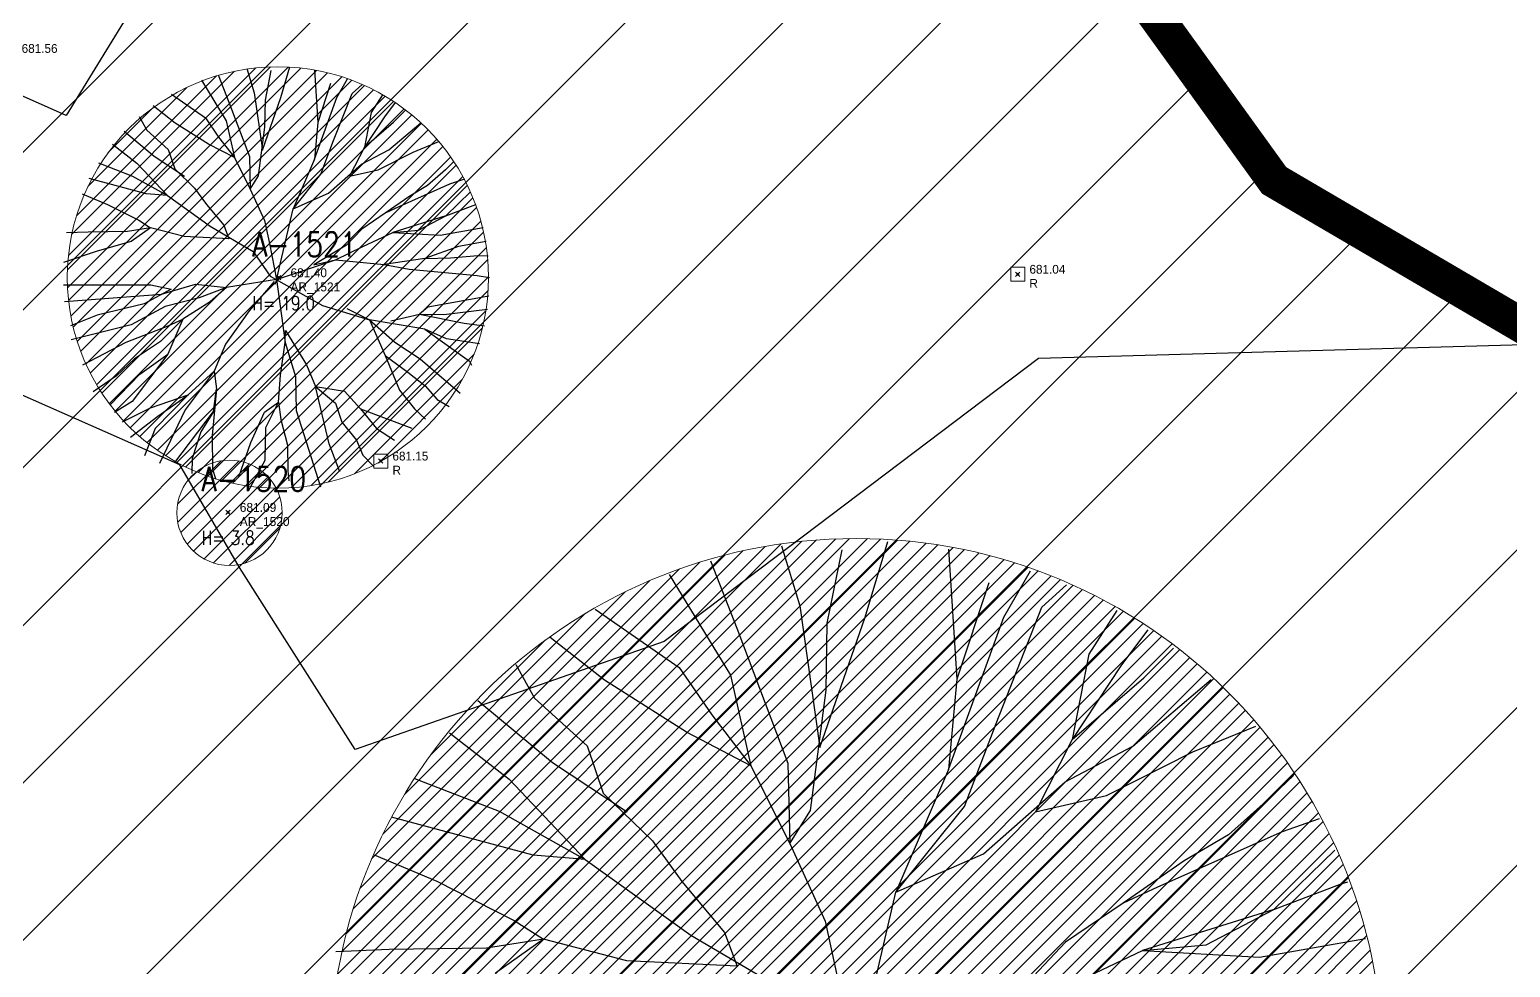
# Model space of a CAD drawing. Extents: x 350769 to 354978, y 6304672 to 6307963.
# Drawn here: x 352363.29 to 352384.38, y 6305948.16 to 6305961.51 of the extents above; entities that cross this region are included whole.
import ezdxf

# ---------------------------------------------------------------- set-up
doc = ezdxf.new("R2010")
doc.units = 0
doc.header["$PDMODE"] = 35
doc.header["$PDSIZE"] = 0.03
doc.linetypes.add('CONTINUOS', pattern=[0])
doc.linetypes.add('DASHDOT', pattern=[1, 0.5, -0.25, 0, -0.25])
doc.layers.get('0').update_dxf_attribs({"linetype": 'CONTINUOUS'})
doc.layers.get('Defpoints').update_dxf_attribs({"linetype": 'CONTINUOUS'})
for name, color, linetype in [('02_Geo ext_Acotamiento', 7, 'CONTINUOUS'), ('03_Pav ext_Vereda HC', 42, 'CONTINUOUS'), ('03_S2_Pav ext_Borde vereda', 7, 'CONTINUOUS'), ('1-ARBOL H1', 7, 'CONTINUOUS'), ('1-ARBOL H2', 1, 'CONTINUOUS'), ('1-ARBOL H3', 241, 'CONTINUOUS'), ('1-ARBOL NOMBRE', 3, 'CONTINUOUS'), ('1-ARBOL PTO', 7, 'CONTINUOUS'), ('C-TINN', 5, 'CONTINUOUS'), ('C-TOPO-MINR', 8, 'CONTINUOUS'), ('Paisajismo', 253, 'CONTINUOUS'), ('V-NODE-TEXT DIC 2012', 31, 'CONTINUOUS')]:
    doc.layers.add(name, color=color, linetype=linetype)
doc.layers.add('0_ASD_LINEA OFICIAL', color=253, linetype='DASHDOT', lineweight=20)
doc.layers.add('0_ASD_TOPOGRAFIA_ELEMENTOS', color=9, linetype='CONTINUOS', lineweight=5, true_color=0xbdbdbd)
doc.styles.add('ROMANS', font='romans.shx', dxfattribs={"width": 0.65})
doc.dimstyles.new('Principal', dxfattribs={"dimscale": 0, "dimtxt": 2, "dimasz": 2, "dimexe": 1, "dimexo": 1, "dimtad": 1, "dimrnd": 0.05, "dimzin": 1, "dimtxsty": 'ROMANS', "dimcen": 2.5, "dimclrt": 2, "dimaunit": 2, "dimadec": 0, "dimazin": 0, "dimtfac": 1, "dimtmove": 0, "dimatfit": 3, "dimfxl": 1, "dimfxlon": 1, "dimarcsym": 0})

# ---------------------------------------------------------------- blocks, each defined once
blk = doc.blocks.new('*D1079')
at = {"layer": '02_Geo ext_Acotamiento', "color": 0, "lineweight": -2, "transparency": 16777216}
blk.add_line((352275.9834041504, 6305950.408022937), (352270.2940694395, 6305949.519274759), dxfattribs=at)
at = {"layer": '02_Geo ext_Acotamiento', "color": 0, "transparency": 16777216}
blk.add_solid([(352270.2683459033, 6305949.68394436), (352270.3197929759, 6305949.354605158), (352269.3060518342, 6305949.364933541)], dxfattribs=at)
at = {"layer": 'Defpoints', "color": 0, "transparency": 16777216}
for p in [(352392.8269086607, 6305968.660500091), (352269.3060518342, 6305949.364933541)]:
    blk.add_point(p, dxfattribs=at)
at = {"layer": '02_Geo ext_Acotamiento', "color": 2, "transparency": 16777216, "insert": (352273.6384944128, 6305950.96046438), "char_height": 1, "attachment_point": 5, "rotation": 8.878591050159264, "style": 'ROMANS'}
blk.add_mtext('R125,00', dxfattribs=at)
blk = doc.blocks.new('*D1156')
at = {"layer": '02_Geo ext_Acotamiento', "color": 0, "lineweight": -2, "transparency": 16777216}
blk.add_line((352265.1263020158, 6305940.537977832), (352259.5027200941, 6305939.299539646), dxfattribs=at)
at = {"layer": '02_Geo ext_Acotamiento', "color": 0, "transparency": 16777216}
blk.add_solid([(352259.466875284, 6305939.462306128), (352259.5385649044, 6305939.136773165), (352258.5261212075, 6305939.084470786)], dxfattribs=at)
at = {"layer": 'Defpoints', "color": 0, "transparency": 16777216}
for p in [(352392.8269086622, 6305968.660500089), (352258.5261212075, 6305939.084470786)]:
    blk.add_point(p, dxfattribs=at)
at = {"layer": '02_Geo ext_Acotamiento', "color": 2, "transparency": 16777216, "insert": (352262.7517488983, 6305940.944537443), "char_height": 1, "attachment_point": 5, "rotation": 12.419567213945234, "style": 'ROMANS'}
blk.add_mtext('R137,50', dxfattribs=at)
blk = doc.blocks.new('A$C27410629')
at = {"true_color": 0x136734, "transparency": 33554559}
h = blk.add_hatch(dxfattribs=at)
h.set_pattern_fill('ANSI31', color=116, scale=0.5)
h.set_pattern_definition([(45, (-8759.562515186517, -519.1035735587502), (-1.122532015133644, 1.122532015133644), [])])
h.paths.add_polyline_path([(137.5068959888558, 1252.464406617455, 0.1176268807227723), (109.8147584422568, 1254.193915082658, 0.0669245107500281), (94.44469839795602, 1249.334472017372, 0.3153492887079504), (64.30173641118381, 1196.270282113329, 0.0226826871159959), (65.7292635223912, 1185.310127003227), (112.3603922077091, 1218.953454515778), (153.4782689701005, 1161.962272479494), (172.1053089193083, 1139.480769404351), (187.9579650288579, 1141.807885415954), (193.565073162812, 1120.465553675225), (224.197974734232, 1050.129297271156), (250.6203797236194, 989.4787086543838), (268.1526288855184, 972.7353945672494, 7.2547007156e-06), (291.4898137452492, 983.2987389690225), (238.1945199318034, 1105.633967029937), (205.2934048173047, 1181.112163638985), (177.0531538182076, 1197.651557407602)])
at = {"layer": '0_ASD_LINEA OFICIAL', "ltscale": 8, "const_width": 0.5}
blk.add_lwpolyline([(137.5068959889312, 1252.46440661751), (177.0531538181858, 1197.651557407789), (205.2934048172829, 1181.112163639173), (238.1945199317815, 1105.633967030124), (279.3867585223161, 1122.912494985259), (245.5796072782432, 1209.119370970666)], dxfattribs=at)
blk.add_lwpolyline([(250.6203797236194, 989.4787086543838), (268.1526288854875, 972.7353945673531, 7.2547007157e-06), (291.4898137452146, 983.2987389692971), (291.4898137452146, 983.2987389692971), (238.1945199318034, 1105.633967029937), (205.2934048173047, 1181.112163638985), (177.0531538182076, 1197.651557407602), (137.6146324061954, 1252.315079214)], format="xyb", dxfattribs=at)
blk = doc.blocks.new('1.0 - LO RECABARREN LOTEO PARQUE - VEGETACION EXISTENTE ETAPA MUNICIPAL__2024')
at = {"layer": 'Paisajismo'}
for p, q in [((352366.3844762537, 6305960.957229069), (352366.4900055818, 6305960.610623841)), ((352366.8663955531, 6305960.5454604), (352366.9968600201, 6305960.980753702)), ((352365.7362580849, 6305960.791683258), (352366.0903314146, 6305960.211772905)), ((352365.9740774471, 6305960.870291017), (352366.1264664547, 6305960.481663402)), ((352366.6477216458, 6305960.510367503), (352366.7328393797, 6305960.93276189)), ((352367.3461252739, 6305960.938361657), (352367.3937743014, 6305960.187915889)), ((352367.5778332657, 6305960.743351957), (352367.3937743014, 6305960.187915889)), ((352367.6651961009, 6305960.544892517), (352367.8188909191, 6305960.8128515)), ((352365.3106064941, 6305960.59230349), (352365.7943612651, 6305960.256658562)), ((352366.4900055818, 6305960.610623841), (352366.6053330272, 6305959.79565204)), ((352366.6053330272, 6305959.79565204), (352366.8663955531, 6305960.5454604)), ((352367.3453952689, 6305959.668462332), (352367.6651961009, 6305960.544892517)), ((352367.620392776, 6305959.933089691), (352367.883747135, 6305960.602666236)), ((352367.883747135, 6305960.602666236), (352368.0249131497, 6305960.73134785)), ((352368.3151039303, 6305960.585102908), (352368.1549961873, 6305960.332446194)), ((352365.363575936, 6305960.181952081), (352365.0520296238, 6305960.427980168)), ((352366.1264664547, 6305960.481663402), (352366.4203762466, 6305959.705199685)), ((352366.6404464503, 6305960.125047652), (352366.6477216458, 6305960.510367503)), ((352368.1549961873, 6305960.332446194), (352368.05856967, 6305959.840784652)), ((352368.4946933463, 6305960.473700495), (352368.3426429144, 6305960.270846398)), ((352368.4719411145, 6305960.195834332), (352368.6431141313, 6305960.367714702)), ((352364.8524275538, 6305960.273639068), (352364.9617358305, 6305960.079651497)), ((352365.8372132532, 6305959.882725918), (352365.363575936, 6305960.181952081)), ((352365.7943612651, 6305960.256658562), (352365.9820562516, 6305959.98329514)), ((352366.0903314146, 6305960.211772905), (352366.2079472341, 6305959.689938406)), ((352366.5502360584, 6305959.432928246), (352366.6404464503, 6305960.125047652)), ((352367.3937743014, 6305960.187915889), (352367.3453952689, 6305959.668462332)), ((352368.3426429144, 6305960.270846398), (352368.05856967, 6305959.840784652)), ((352368.05856967, 6305959.840784652), (352368.4719411145, 6305960.195834332)), ((352368.408640537, 6305959.802569197), (352368.8597544795, 6305960.186441941)), ((352364.6351767979, 6305960.065077285), (352365.0641624899, 6305959.708637333)), ((352364.9617358305, 6305960.079651497), (352365.2651033859, 6305959.804104071)), ((352365.9820562516, 6305959.98329514), (352366.2079472341, 6305959.689938406)), ((352367.4377888266, 6305959.454716307), (352367.620392776, 6305959.933089691)), ((352368.7543700606, 6305959.769590444), (352369.1175953879, 6305959.91848343)), ((352364.4719105098, 6305959.879475673), (352364.8154274241, 6305959.611734459)), ((352365.0641624899, 6305959.708637333), (352365.4945175273, 6305959.424742323)), ((352365.2651033859, 6305959.804104071), (352365.3564056749, 6305959.532560633)), ((352366.2079472341, 6305959.689938406), (352365.8372132532, 6305959.882725918)), ((352366.2079472341, 6305959.689938406), (352366.4309258767, 6305959.242451521)), ((352366.4203762466, 6305959.705199685), (352366.4309258767, 6305959.242451521)), ((352368.05856967, 6305959.840784652), (352367.8473640623, 6305959.42386104)), ((352368.0190617302, 6305959.597923258), (352368.408640537, 6305959.802569197)), ((352368.2558041526, 6305959.517748536), (352368.7543700606, 6305959.769590444)), ((352364.2698046023, 6305959.617111274), (352364.7565803926, 6305959.428248243)), ((352364.8154274241, 6305959.611734459), (352365.2527355624, 6305959.149060807)), ((352365.3564056749, 6305959.532560633), (352365.6404933289, 6305959.257375619)), ((352367.3453952689, 6305959.668462332), (352367.0427536152, 6305958.961080079)), ((352367.5483687371, 6305959.182807282), (352368.0190617302, 6305959.597923258)), ((352367.8473640623, 6305959.42386104), (352368.2558041526, 6305959.517748536)), ((352369.2132581091, 6305959.517557705), (352368.9582679955, 6305959.291098471)), ((352369.3329494311, 6305959.632737246), (352369.2132581091, 6305959.517557705)), ((352364.952396141, 6305959.17372278), (352364.1366945206, 6305959.393952453)), ((352364.7565803926, 6305959.428248243), (352365.2527355624, 6305959.149060807)), ((352366.4309258767, 6305959.242451521), (352366.5502360584, 6305959.432928246)), ((352367.0427536152, 6305958.961080079), (352367.4377888266, 6305959.454716307)), ((352369.268550211, 6305959.309942452), (352368.5508346047, 6305958.989667497)), ((352368.9582679955, 6305959.291098471), (352368.7047328967, 6305959.141701918)), ((352369.4822337003, 6305959.383057611), (352369.268550211, 6305959.309942452)), ((352364.0374456768, 6305959.17648368), (352364.3976728787, 6305959.024540397)), ((352365.2527355624, 6305959.149060807), (352364.952396141, 6305959.17372278)), ((352365.2527355624, 6305959.149060807), (352365.8616554294, 6305958.71356074)), ((352365.6404933289, 6305959.257375619), (352365.8096381862, 6305959.022908323)), ((352366.4309258767, 6305959.242451521), (352366.6346268977, 6305958.795330225)), ((352367.0427536152, 6305958.961080079), (352367.5483687371, 6305959.182807282)), ((352368.7047328967, 6305959.141701918), (352368.3529863089, 6305958.89779579)), ((352369.5715246572, 6305959.202622792), (352369.2201679374, 6305958.862150462)), ((352364.3976728787, 6305959.024540397), (352364.8436424321, 6305958.798407421)), ((352365.8096381862, 6305959.022908323), (352366.0548067902, 6305958.729186)), ((352366.791037936, 6305957.886552828), (352367.0427536152, 6305958.961080079)), ((352368.3529863089, 6305958.89779579), (352368.0208811497, 6305958.672792559)), ((352368.5508346047, 6305958.989667497), (352368.3529863089, 6305958.89779579)), ((352369.2201679374, 6305958.862150462), (352368.4635662498, 6305958.625888371)), ((352368.8305913494, 6305958.657504479), (352369.2201679374, 6305958.862150462)), ((352369.2201679374, 6305958.862150462), (352369.6086554454, 6305959.008997377)), ((352369.6086554454, 6305959.008997377), (352369.6463427794, 6305959.020766214)), ((352364.6838288613, 6305958.639435295), (352364.1243798934, 6305958.630724465)), ((352365.0126601841, 6305958.691044674), (352364.6838288613, 6305958.639435295)), ((352365.0126601841, 6305958.691044674), (352364.736259179, 6305958.495636984)), ((352364.8436424321, 6305958.798407421), (352365.0126601841, 6305958.691044674)), ((352365.492447762, 6305958.566348193), (352365.0126601841, 6305958.691044674)), ((352365.8616554294, 6305958.71356074), (352366.4720281229, 6305958.355125007)), ((352366.0548067902, 6305958.729186), (352366.1282842533, 6305958.535070876)), ((352366.6346268977, 6305958.795330225), (352366.7055580468, 6305958.466353391)), ((352368.0208811497, 6305958.672792559), (352367.8044485591, 6305958.445605321)), ((352368.4635662498, 6305958.625888371), (352368.8305913494, 6305958.657504479)), ((352369.138703489, 6305958.586685044), (352369.748593135, 6305958.694020323)), ((352364.1243798934, 6305958.630724465), (352363.8155559641, 6305958.617283209)), ((352364.736259179, 6305958.495636984), (352364.2544035638, 6305958.359593271)), ((352366.1282842533, 6305958.535070876), (352365.492447762, 6305958.566348193)), ((352366.7055580468, 6305958.466353391), (352366.8065378085, 6305957.952718892)), ((352367.8044485591, 6305958.445605321), (352367.3363018798, 6305958.165351052)), ((352367.6462171083, 6305958.236591331), (352368.0354321387, 6305958.421970394)), ((352368.0354321387, 6305958.421970394), (352368.4635662498, 6305958.625888371)), ((352368.4635662498, 6305958.625888371), (352369.138703489, 6305958.586685044)), ((352369.3970263101, 6305958.422151597), (352368.9193451054, 6305958.251099377)), ((352369.7919889647, 6305958.493365496), (352369.3970263101, 6305958.422151597)), ((352364.2544035638, 6305958.359593271), (352363.772000055, 6305958.19453121)), ((352366.4720281229, 6305958.355125007), (352366.7161054581, 6305958.00360527)), ((352366.8065378085, 6305957.952718892), (352367.6462171083, 6305958.236591331)), ((352367.3363018798, 6305958.165351052), (352367.6462171083, 6305958.236591331)), ((352367.6462171083, 6305958.236591331), (352368.3391634402, 6305958.165688234)), ((352368.9193451054, 6305958.251099377), (352368.3391634402, 6305958.165688234)), ((352368.9193451054, 6305958.251099377), (352369.2860064285, 6305958.263448608)), ((352369.2860064285, 6305958.263448608), (352369.6723113989, 6305958.294700694)), ((352369.6723113989, 6305958.294700694), (352369.8215311533, 6305958.291883289)), ((352366.7161054581, 6305958.00360527), (352367.4603393222, 6305957.584824095)), ((352368.3391634402, 6305958.165688234), (352368.6938294434, 6305958.101602514)), ((352368.6938294434, 6305958.101602514), (352369.6652108309, 6305958.010690869)), ((352369.6652108309, 6305958.010690869), (352369.8404157761, 6305957.981035586)), ((352363.7734739324, 6305957.876950274), (352365.0151268617, 6305957.880776103)), ((352365.3044044007, 6305957.817257692), (352364.9228098663, 6305957.606749627)), ((352365.0151268617, 6305957.880776103), (352365.3044044007, 6305957.817257692)), ((352365.1683459187, 6305957.74373509), (352365.6532261548, 6305957.888763631)), ((352365.6532261548, 6305957.888763631), (352366.0959090363, 6305957.841859487)), ((352366.0959090363, 6305957.841859487), (352365.7074237169, 6305957.695010921)), ((352366.0959090363, 6305957.841859487), (352365.8605625397, 6305957.634301498)), ((352366.8065378085, 6305957.952718892), (352366.0959090363, 6305957.841859487)), ((352366.0959090363, 6305957.841859487), (352366.0959090363, 6305957.841859487)), ((352366.7724878065, 6305957.925448953), (352366.4174651634, 6305957.508149015)), ((352366.8065378085, 6305957.952718892), (352366.9296263675, 6305957.055203703)), ((352363.7884173481, 6305957.64261206), (352364.3571806739, 6305957.681958877)), ((352364.9228098663, 6305957.606749627), (352364.251663859, 6305957.445251468)), ((352364.3571806739, 6305957.681958877), (352365.1683459187, 6305957.74373509)), ((352365.7074237169, 6305957.695010921), (352365.2229072573, 6305957.569249257)), ((352365.8605625397, 6305957.634301498), (352365.470258429, 6305957.391123371)), ((352367.4603393222, 6305957.584824095), (352368.1314616885, 6305957.379423272)), ((352369.8313580293, 6305957.716752816), (352368.9595484721, 6305957.559560689)), ((352364.251663859, 6305957.445251468), (352363.8711647309, 6305957.292779569)), ((352365.2229072573, 6305957.569249257), (352364.7358444837, 6305957.308625885)), ((352365.470258429, 6305957.391123371), (352365.1556143491, 6305957.069426556)), ((352365.470258429, 6305957.391123371), (352365.257834533, 6305956.88922923)), ((352365.2655049533, 6305957.295481559), (352365.470258429, 6305957.391123371)), ((352366.4174651634, 6305957.508149015), (352366.0806311223, 6305957.032687638)), ((352367.8066317247, 6305957.539739891), (352368.1314616885, 6305957.379423272)), ((352368.9197094495, 6305957.248902777), (352368.1314616885, 6305957.379423272)), ((352368.1314616885, 6305957.379423272), (352368.3533490927, 6305956.874140581)), ((352368.1314616885, 6305957.379423272), (352368.4919391148, 6305957.064251674)), ((352368.4330408615, 6305957.366303196), (352368.841481322, 6305957.460190685)), ((352368.9595484721, 6305957.559560689), (352368.841481322, 6305957.460190685)), ((352368.841481322, 6305957.460190685), (352369.4781113481, 6305957.332056817)), ((352368.841481322, 6305957.460190685), (352369.1899292205, 6305957.453611664)), ((352369.1899292205, 6305957.453611664), (352369.8112330862, 6305957.531977111)), ((352364.7358444837, 6305957.308625885), (352363.8832116557, 6305957.093450696)), ((352364.6655825479, 6305957.060067301), (352365.2655049533, 6305957.295481559)), ((352366.9296263675, 6305957.055203703), (352366.9329002042, 6305957.228597556)), ((352366.9329002042, 6305957.228597556), (352367.2322686192, 6305956.741124089)), ((352368.9197094495, 6305957.248902777), (352369.555087508, 6305956.793578899)), ((352369.2256233187, 6305957.108217057), (352368.9197094495, 6305957.248902777)), ((352369.4781113481, 6305957.332056817), (352369.7679713756, 6305957.293076121)), ((352364.0494977484, 6305956.737873459), (352364.6655825479, 6305957.060067301)), ((352365.1556143491, 6305957.069426556), (352364.7845878904, 6305956.825884449)), ((352366.0806311223, 6305957.032687638), (352365.9191258351, 6305956.650279794)), ((352366.8630609519, 6305956.593911542), (352366.9296263675, 6305957.055203703)), ((352366.9296263675, 6305957.055203703), (352367.0747646911, 6305956.570642242)), ((352368.4919391148, 6305957.064251674), (352368.8538693677, 6305956.826144411)), ((352369.6987609015, 6305957.03606032), (352369.2256233187, 6305957.108217057)), ((352364.7845878904, 6305956.825884449), (352364.5292340005, 6305956.580158339)), ((352365.257834533, 6305956.88922923), (352364.751324631, 6305956.216625941)), ((352364.8603519138, 6305956.606450347), (352365.257834533, 6305956.88922923)), ((352367.2322686192, 6305956.741124089), (352367.3613986895, 6305956.430320544)), ((352368.3533490927, 6305956.874140581), (352368.5595993518, 6305956.376949056)), ((352368.3533490927, 6305956.874140581), (352368.6767240111, 6305956.63675967)), ((352368.8538693677, 6305956.826144411), (352369.4231404431, 6305956.333574932)), ((352369.555087508, 6305956.793578899), (352369.5855391498, 6305956.735193161)), ((352364.5292340005, 6305956.580158339), (352364.1971288412, 6305956.355155106)), ((352364.4308184401, 6305956.164620813), (352364.8603519138, 6305956.606450347)), ((352365.9191258351, 6305956.650279794), (352365.5037217031, 6305956.099210128)), ((352365.546280585, 6305956.310408126), (352365.9191258351, 6305956.650279794)), ((352365.9191258351, 6305956.650279794), (352365.9529545066, 6305956.399095256)), ((352366.8365059158, 6305956.208957321), (352366.8630609519, 6305956.593911542)), ((352367.0747646911, 6305956.570642242), (352367.0849483561, 6305956.088628851)), ((352368.6767240111, 6305956.63675967), (352368.9237092179, 6305956.439368556)), ((352365.9529545066, 6305956.399095256), (352365.8895336817, 6305955.73068176)), ((352365.9082130568, 6305956.072300821), (352365.9529545066, 6305956.399095256)), ((352367.5575369221, 6305955.612103038), (352367.3613986895, 6305956.430320544)), ((352367.3613986895, 6305956.430320544), (352367.3613986895, 6305956.430320544)), ((352367.3613986895, 6305956.430320544), (352367.7750432345, 6305956.362734045)), ((352367.3613986895, 6305956.430320544), (352367.6462161155, 6305956.193669243)), ((352367.7750432345, 6305956.362734045), (352368.0026849117, 6305956.111694608)), ((352368.5595993518, 6305956.376949056), (352368.7724487208, 6305956.111674968)), ((352368.9237092179, 6305956.439368556), (352369.0935815674, 6305956.243431797)), ((352364.751324631, 6305956.216625941), (352364.5014937888, 6305956.061686905)), ((352364.615177843, 6305955.928912798), (352365.0110171727, 6305956.124637697)), ((352365.0110171727, 6305956.124637697), (352365.546280585, 6305956.310408126)), ((352365.546280585, 6305956.310408126), (352365.0781316281, 6305955.833086792)), ((352365.1163276828, 6305956.010160587), (352365.546280585, 6305956.310408126)), ((352366.6365603411, 6305956.064917509), (352366.8365059158, 6305956.208957321)), ((352366.6560867225, 6305955.846178726), (352366.8365059158, 6305956.208957321)), ((352366.8365059158, 6305956.208957321), (352366.8669414596, 6305955.95896848)), ((352367.6462161155, 6305956.193669243), (352367.737518374, 6305955.922124196)), ((352368.0026849117, 6305956.111694608), (352368.7352498638, 6305955.835612269)), ((352368.0026849117, 6305956.111694608), (352368.229778711, 6305955.831637628)), ((352368.7724487208, 6305956.111674968), (352368.9294143091, 6305955.963569451)), ((352369.0935815674, 6305956.243431797), (352369.2652727386, 6305956.143826209)), ((352364.7249323033, 6305955.709185043), (352365.1163276828, 6305956.010160587)), ((352365.5037217031, 6305956.099210128), (352365.142153636, 6305955.33512405)), ((352365.3594648026, 6305955.348807009), (352365.9082130568, 6305956.072300821)), ((352365.9082130568, 6305956.072300821), (352365.7292489089, 6305955.786586517)), ((352366.4395991587, 6305955.633210738), (352366.6365603411, 6305956.064917509)), ((352366.8669414596, 6305955.95896848), (352366.9617236785, 6305955.594324387)), ((352367.0849483561, 6305956.088628851), (352367.2308119834, 6305955.642599578)), ((352367.737518374, 6305955.922124196), (352367.9448547891, 6305955.66766367)), ((352365.0781316281, 6305955.833086792), (352364.9255484967, 6305955.444084761)), ((352365.7292489089, 6305955.786586517), (352365.6063011445, 6305955.403450672)), ((352365.8895336817, 6305955.73068176), (352365.8950119103, 6305955.251610107)), ((352366.6473564816, 6305955.383794582), (352366.6560867225, 6305955.846178726)), ((352368.229778711, 6305955.831637628), (352368.4881015321, 6305955.667104181)), ((352366.2705800543, 6305955.14291981), (352366.4395991587, 6305955.633210738)), ((352366.9617236785, 6305955.594324387), (352366.9693938251, 6305955.231324781)), ((352367.2308119834, 6305955.642599578), (352367.4308753915, 6305955.002817551)), ((352367.7098458407, 6305955.217344361), (352367.5575369221, 6305955.612103038)), ((352367.9448547891, 6305955.66766367), (352368.0372483467, 6305955.453917646)), ((352365.6063011445, 6305955.403450672), (352365.6022998158, 6305955.191526281)), ((352366.4076426612, 6305954.945045369), (352366.6473564816, 6305955.383794582)), ((352368.0372483467, 6305955.453917646), (352368.188568348, 6305955.296877056)), ((352365.8950119103, 6305955.251610107), (352365.9361026369, 6305955.120206628)), ((352366.9693938251, 6305955.231324781), (352366.9811727583, 6305955.085960523)), ((352375.1914648153, 6305953.144858807), (352375.5139698386, 6305954.220893378)), ((352374.0001719022, 6305954.16274105), (352374.2610378625, 6305953.305941266)), ((352374.6509081779, 6305953.058110012), (352374.861317168, 6305954.102258771)), ((352376.3773451427, 6305954.116101263), (352376.4951323922, 6305952.26101738)), ((352372.9856759267, 6305953.947832279), (352373.3623778869, 6305952.987154165)), ((352377.1660805502, 6305953.143455015), (352377.5460104426, 6305953.805843174)), ((352372.3977921854, 6305953.753515787), (352373.2730529375, 6305952.319991348)), ((352376.9501217235, 6305953.634041974), (352376.4951323922, 6305952.26101738)), ((352377.706333448, 6305953.286270259), (352378.0552924398, 6305953.604368113)), ((352371.3455916943, 6305953.260653803), (352372.5414218487, 6305952.430947615)), ((352374.2610378625, 6305953.305941266), (352374.5461245326, 6305951.291350585)), ((352377.055327809, 6305951.631093152), (352377.706333448, 6305953.286270259)), ((352378.7726370674, 6305953.242854136), (352378.376854579, 6305952.618292818)), ((352373.3623778869, 6305952.987154165), (352374.0889158212, 6305951.067754539)), ((352374.5461245326, 6305951.291350585), (352375.1914648153, 6305953.144858807)), ((352374.6329240697, 6305952.105608612), (352374.6509081779, 6305953.058110012)), ((352376.375540588, 6305950.976940688), (352377.1660805502, 6305953.143455015)), ((352379.2165777829, 6305952.967470048), (352378.8407127736, 6305952.466019602)), ((352371.4765308802, 6305952.246274991), (352370.7063958922, 6305952.854450502)), ((352378.376854579, 6305952.618292818), (352378.1384905483, 6305951.402917314)), ((352379.1603348134, 6305952.280591583), (352379.5834703922, 6305952.705475721)), ((352370.2129843778, 6305952.472923018), (352370.4831918078, 6305951.993390411)), ((352372.5414218487, 6305952.430947615), (352373.0053993396, 6305951.75519981)), ((352373.2730529375, 6305952.319991348), (352373.5637964132, 6305951.03002902)), ((352378.8407127736, 6305952.466019602), (352378.1384905483, 6305951.402917314)), ((352372.6473509323, 6305951.506595114), (352371.4765308802, 6305952.246274991)), ((352374.4099261514, 6305950.394706089), (352374.6329240697, 6305952.105608612)), ((352376.4951323922, 6305952.26101738), (352376.375540588, 6305950.976940688)), ((352378.1384905483, 6305951.402917314), (352379.1603348134, 6305952.280591583)), ((352379.0038573088, 6305951.308449631), (352380.1190001205, 6305952.257373816)), ((352369.6759457362, 6305951.957363306), (352370.7363880453, 6305951.07625232)), ((352370.4831918078, 6305951.993390411), (352371.2331091056, 6305951.312243802)), ((352373.0053993396, 6305951.75519981), (352373.5637964132, 6305951.03002902)), ((352369.2723554002, 6305951.498560585), (352370.1215209473, 6305950.836710749)), ((352373.5637964132, 6305951.03002902), (352372.6473509323, 6305951.506595114)), ((352376.6039352393, 6305950.448565656), (352377.055327809, 6305951.631093152)), ((352379.8584923725, 6305951.226926945), (352380.7563766425, 6305951.594986825)), ((352371.2331091056, 6305951.312243802), (352371.4588061671, 6305950.640994956)), ((352378.1384905483, 6305951.402917314), (352377.6163953677, 6305950.372292176)), ((352378.0408278714, 6305950.802569793), (352379.0038573088, 6305951.308449631)), ((352370.7363880453, 6305951.07625232), (352371.8002153433, 6305950.374470688)), ((352374.0889158212, 6305951.067754539), (352374.1149942526, 6305949.92385221)), ((352378.6260494438, 6305950.604379807), (352379.8584923725, 6305951.226926945)), ((352368.7727544596, 6305950.850002104), (352369.9760525013, 6305950.383137237)), ((352370.1215209473, 6305950.836710749), (352371.2025361433, 6305949.692992612)), ((352373.5637964132, 6305951.03002902), (352374.1149942526, 6305949.92385221)), ((352376.375540588, 6305950.976940688), (352375.6274177016, 6305949.228308775)), ((352381.2887266555, 6305950.888629133), (352380.9928525874, 6305950.60390808)), ((352371.4588061671, 6305950.640994956), (352372.1610640128, 6305949.960744223)), ((352376.8772861177, 6305949.776413087), (352378.0408278714, 6305950.802569793)), ((352375.6274177016, 6305949.228308775), (352376.6039352393, 6305950.448565656)), ((352377.6163953677, 6305950.372292176), (352378.6260494438, 6305950.604379807)), ((352380.9928525874, 6305950.60390808), (352380.3625231617, 6305950.044106301)), ((352370.46010432, 6305949.753956419), (352368.4437095406, 6305950.298358869)), ((352369.9760525013, 6305950.383137237), (352371.2025361433, 6305949.692992612)), ((352374.1149942526, 6305949.92385221), (352374.4099261514, 6305950.394706089)), ((352381.6577537773, 6305950.271427082), (352381.1295333332, 6305950.090688169)), ((352381.1295333332, 6305950.090688169), (352379.3553576227, 6305949.298976185)), ((352380.3625231617, 6305950.044106301), (352379.7357904976, 6305949.674801619)), ((352372.1610640128, 6305949.960744223), (352372.5791860303, 6305949.381146708)), ((352374.1149942526, 6305949.92385221), (352374.6185382756, 6305948.818579124)), ((352375.6274177016, 6305949.228308775), (352376.8772861177, 6305949.776413087)), ((352381.8784788743, 6305949.82539655), (352381.0099335169, 6305948.983757142)), ((352368.1983687866, 6305949.760781297), (352369.0888417623, 6305949.385181156)), ((352371.2025361433, 6305949.692992612), (352370.46010432, 6305949.753956419)), ((352371.2025361433, 6305949.692992612), (352372.707771404, 6305948.616446924)), ((352379.7357904976, 6305949.674801619), (352378.8662813959, 6305949.071871536)), ((352369.0888417623, 6305949.385181156), (352370.1912677682, 6305948.826185881)), ((352372.5791860303, 6305949.381146708), (352373.1852369203, 6305948.655072194)), ((352381.9702652895, 6305949.346759182), (352382.0634274723, 6305949.375851468)), ((352375.0051825991, 6305946.572103266), (352375.6274177016, 6305949.228308775)), ((352379.3553576227, 6305949.298976185), (352378.8662813959, 6305949.071871536)), ((352381.0099335169, 6305948.983757142), (352381.9702652895, 6305949.346759182)), ((352378.8662813959, 6305949.071871536), (352378.0453254326, 6305948.515668962)), ((352381.0099335169, 6305948.983757142), (352379.1396323492, 6305948.399722939)), ((352380.0469095646, 6305948.477877199), (352381.0099335169, 6305948.983757142)), ((352370.1912677682, 6305948.826185881), (352370.6090755846, 6305948.560787753)), ((352374.6185382756, 6305948.818579124), (352374.7938783697, 6305948.005356308)), ((352370.6090755846, 6305948.560787753), (352369.7962124665, 6305948.433210608)), ((352370.6090755846, 6305948.560787753), (352369.9258189504, 6305948.077744643)), ((352371.7950989334, 6305948.25254105), (352370.6090755846, 6305948.560787753)), ((352372.707771404, 6305948.616446924), (352374.2165980165, 6305947.730402417)), ((352373.1852369203, 6305948.655072194), (352373.3668714415, 6305948.175224274)), ((352378.0453254326, 6305948.515668962), (352377.5103092763, 6305947.954067576)), ((352380.8085553603, 6305948.302813256), (352382.3161878912, 6305948.568143485)), ((352368.4132680783, 6305948.411677645), (352367.6498627553, 6305948.378451184)), ((352369.7962124665, 6305948.433210608), (352368.4132680783, 6305948.411677645)), ((352378.0812951275, 6305947.895642604), (352379.1396323492, 6305948.399722939)), ((352379.1396323492, 6305948.399722939), (352380.0469095646, 6305948.477877199)), ((352379.1396323492, 6305948.399722939), (352380.8085553603, 6305948.302813256)), ((352373.3668714415, 6305948.175224274), (352371.7950989334, 6305948.25254105))]:
    blk.add_line(p, q, dxfattribs=at)
blk = doc.blocks.new('TOPOGRAFIA')
at = {"layer": '0_ASD_TOPOGRAFIA_ELEMENTOS', "true_color": 0xf26507}
h = blk.add_hatch(dxfattribs=at)
h.set_pattern_fill('ANSI31', color=30, scale=0.1)
h.set_pattern_definition([(45, (384064.0522513668, 6301218.230642672), (-0.2245064030267289, 0.2245064030267289), [])])
edge = h.paths.add_edge_path()
edge.add_arc((390366.8264687077, 6302957.982818985), 3, 0, 360)
h = blk.add_hatch(dxfattribs=at)
h.set_pattern_fill('ANSI31', color=30, scale=0.1)
h.set_pattern_definition([(45, (384063.363359517, 6301214.880588057), (-0.2245064030267289, 0.2245064030267289), [])])
edge = h.paths.add_edge_path()
edge.add_arc((390366.1375768578, 6302954.632764371), 0.75, 0, 360)
h = blk.add_hatch(dxfattribs=at)
h.set_pattern_fill('ANSI31', color=30, scale=0.1)
h.set_pattern_definition([(45, (384072.2892114691, 6301207.013587961), (-0.2245064030267289, 0.2245064030267289), [])])
edge = h.paths.add_edge_path()
edge.add_arc((390375.0634288101, 6302946.765764275), 7.5, 0, 360)
at = {"layer": '0_ASD_TOPOGRAFIA_ELEMENTOS', "color": 30, "true_color": 0xf26507}
for centre, radius in [((390366.8264687077, 6302957.982818985), 3), ((390366.1375768578, 6302954.632764371), 0.75), ((390375.0634288101, 6302946.765764275), 7.5)]:
    blk.add_circle(centre, radius, dxfattribs=at)
at = {"layer": '1-ARBOL H1', "color": 9, "lineweight": 0, "true_color": 0xbdbdbd}
for p in [(390366.839, 6302957.98), (390366.1170000001, 6302954.637999999)]:
    blk.add_point(p, dxfattribs=at)
at = {"layer": '1-ARBOL PTO', "color": 9, "lineweight": 0, "true_color": 0xbdbdbd}
for p in [(390366.839, 6302957.98), (390366.1170000001, 6302954.637999999)]:
    blk.add_point(p, dxfattribs=at)
at = {"layer": 'C-TINN', "color": 9, "linetype": 'Continuous', "lineweight": 0, "true_color": 0xbdbdbd}
for points, elevation in [([(390377.2630000001, 6302957.929), (390377.2630000001, 6302958.129), (390377.463, 6302958.129), (390377.463, 6302957.929), (390377.2630000001, 6302957.929)], 681.039), ([(390368.1910000001, 6302955.269), (390368.1910000001, 6302955.469), (390368.391, 6302955.469), (390368.391, 6302955.269), (390368.1910000001, 6302955.269)], 681.154)]:
    blk.add_lwpolyline(points, dxfattribs=dict(at, elevation=elevation))
for p in [(390377.363, 6302958.029, 681.039), (390368.2910000001, 6302955.369, 681.154)]:
    blk.add_point(p, dxfattribs=at)
at = {"layer": 'C-TOPO-MINR', "color": 9, "linetype": 'Continuous', "lineweight": -3, "true_color": 0xbdbdbd}
for points, elevation in [([(390364.8309283019, 6302961.954264151), (390363.812504902, 6302960.291867646), (390362.811985646, 6302960.732732058), (390362.72883, 6302961.06984), (390362.5723284916, 6302961.234960893), (390357.3985323887, 6302966.444112348)], 681.5), ([(390402.8079928934, 6302963.349876142), (390403.7029164619, 6302956.919007371), (390403.7816461012, 6302956.092148243), (390403.8930790514, 6302954.983660079), (390401.1857757009, 6302952.462196262), (390399.7002, 6302951.7572), (390392.8885555556, 6302946.555333333), (390391.6209547326, 6302946.812065843), (390391.4871547619, 6302948.577273809), (390395.3373944954, 6302953.191330275), (390390.7900753425, 6302955.2225), (390387.6012775119, 6302956.272784689), (390384.5734259259, 6302957.022203703), (390377.6598067485, 6302956.829929448), (390372.3253809524, 6302952.797793651), (390367.9254099723, 6302951.263044321), (390366.2809964158, 6302953.851354838), (390365.4301261683, 6302955.316827103), (390361.2150956939, 6302957.174119618), (390360.46133, 6302960.22984), (390359.0427195531, 6302961.726581005)], 681)]:
    blk.add_lwpolyline(points, dxfattribs=dict(at, elevation=elevation))
at = {"layer": 'V-NODE-TEXT DIC 2012', "color": 9, "lineweight": 0, "true_color": 0xbdbdbd}
for p in [(390366.839, 6302957.98), (390377.363, 6302958.029), (390368.2910000001, 6302955.369), (390366.1170000001, 6302954.638)]:
    blk.add_point(p, dxfattribs=at)
at = {"layer": '1-ARBOL H2', "color": 9, "lineweight": 0, "true_color": 0xbdbdbd, "style": 'ROMANS', "width": 0.8}
for p in [(390366.4620668353, 6302957.518000006), (390365.7400668353, 6302954.176000006)]:
    blk.add_text('H=', height=0.2, dxfattribs=at).set_placement(p)
at = {"layer": '1-ARBOL H3', "color": 9, "lineweight": 0, "true_color": 0xbdbdbd, "style": 'ROMANS', "width": 0.8}
for s, p in [('19.0', (390366.8751939024, 6302957.518000006)), ('3.8', (390366.1531939024, 6302954.176000006))]:
    blk.add_text(s, height=0.2, dxfattribs=at).set_placement(p)
at = {"layer": '1-ARBOL NOMBRE', "color": 9, "lineweight": 0, "true_color": 0xbdbdbd, "style": 'ROMANS', "width": 0.8}
for s, p in [('A-1521', (390366.4620668353, 6302958.280000003)), ('A-1520', (390365.7400668353, 6302954.938000003))]:
    blk.add_text(s, height=0.35, dxfattribs=at).set_placement(p)
at = {"layer": 'V-NODE-TEXT DIC 2012', "color": 9, "lineweight": 0, "true_color": 0xbdbdbd}
for s, height, p in [('681.56', 0.125, (390363.1767893219, 6302961.182210677)), ('681.40', 0.127, (390367.0057893219, 6302957.987210678)), ('681.04', 0.125, (390377.5297893219, 6302958.037210678)), ('AR_1521', 0.127, (390367.0057893219, 6302957.785210678)), ('R', 0.125, (390377.5297893219, 6302957.837210678)), ('681.15', 0.125, (390368.4577893219, 6302955.377210678)), ('R', 0.125, (390368.4577893219, 6302955.177210678)), ('681.09', 0.127, (390366.2837893219, 6302954.645210678)), ('AR_1520', 0.127, (390366.2837893219, 6302954.443210678))]:
    blk.add_text(s, height=height, dxfattribs=at).set_placement(p)

msp = doc.modelspace()

# ---------------------------------------------------------------- hatches: boundary and pattern name
at = {"layer": '03_Pav ext_Vereda HC'}
h = msp.add_hatch(dxfattribs=at)
h.set_pattern_fill('DOTS', color=256, scale=0.2, style=0)
h.set_pattern_definition([(0, (0, 0), (0.15875, 0.3175), [0, -0.3175])])
h.paths.add_polyline_path([(352533.7781987465, 6305988.647630177, 0.0012344985873451), (352535.6751261651, 6305989.286498093), (352535.0273047539, 6305991.17866681, -0.0012368732376554), (352533.135689451, 6305990.541615871, -0.0205300987090724), (352503.8853697219, 6305981.940228953), (352503.2840382412, 6305984.518491437), (352499.4039184833, 6305983.544208242), (352499.9993888386, 6305980.991075858, -0.0088871029066398), (352487.1047705442, 6305978.156272031, -0.0145554952433639), (352464.6282001356, 6305974.170378275, -0.0089901834447136), (352459.9926205119, 6305973.570179023), (352460.1984365284, 6305971.58073849, 0.0090193317601268), (352464.9206284034, 6305972.191872346, 0.0145516934643665), (352487.5052945014, 6305976.196778146, 0.0321135926008381)])
h.paths.add_polyline_path([(352453.0159213873, 6305972.983824089, -0.0068005053920136), (352449.4833227422, 6305972.830716716, -0.0090666416786755), (352444.7696182578, 6305972.776126778), (352444.5771080579, 6305970.777466943, 0.0163831034820658), (352453.2219476648, 6305970.992351152)])
h.paths.add_polyline_path([(352389.6460369565, 6305991.879874823, -0.0175332208634532), (352376.9513572305, 6305998.31509122), (352352.1532079588, 6306011.99899601, 0.0444036337484985), (352342.053580769, 6306016.089608755, 0.1133237876608219), (352314.4714570943, 6306018.047333277), (352314.9360717349, 6306016.097052595, -0.1572406347358349), (352351.2139975071, 6306010.232972499), (352375.9850852466, 6305996.564000573, 0.0175063699942604), (352388.7848668274, 6305990.074641938, -0.0115901603268221), (352405.9871731158, 6305981.141781882, 0.0867620637740209), (352437.5751283567, 6305971.093253941), (352437.7670282808, 6305973.085577833, -0.0864982168626583), (352406.9311932966, 6305982.905094895, 0.0115902421848068)])
h.paths.add_polyline_path([(352298.9308368329, 6306011.291528256, -0.0407699137093401), (352308.0869286793, 6306014.635858133), (352307.6251471448, 6306016.57596012, 0.043034433953701), (352297.5531387314, 6306012.854879401, 0.2722251189562815), (352266.1428912832, 6305966.550484804), (352264.4334961653, 6305966.567898809, 0.0153159578732751), (352263.8567137016, 6305962.573567073), (352266.0299973136, 6305962.551427328, 0.0215469833585937), (352266.2729303729, 6305957.80291892, 0.0632834604165821), (352273.0108519612, 6305926.495241333, 0.0077036086267224), (352278.1261176606, 6305912.650623268), (352279.9891282905, 6305913.378097652, -0.0076770463793275), (352274.9122720579, 6305927.117035691, -0.0633905228513815), (352268.2648698925, 6305957.982510693, -0.3183358391945924)])
at = {"layer": '0_ASD_TOPOGRAFIA_ELEMENTOS'}
h = msp.add_hatch(dxfattribs=at)
h.set_pattern_fill('ANSI31', color=256, scale=0.1)
h.set_pattern_definition([(45, (346064.0522513669, 6304218.230642672), (-0.2245064030267289, 0.2245064030267289), [])])
edge = h.paths.add_edge_path()
edge.add_arc((352366.8264687077, 6305957.982818985), 3, 0, 360)
h = msp.add_hatch(dxfattribs=at)
h.set_pattern_fill('ANSI31', color=256, scale=0.1)
h.set_pattern_definition([(45, (346063.363359517, 6304214.880588057), (-0.2245064030267289, 0.2245064030267289), [])])
edge = h.paths.add_edge_path()
edge.add_arc((352366.1375768579, 6305954.632764371), 0.75, 0, 360)
h = msp.add_hatch(dxfattribs=at)
h.set_pattern_fill('ANSI31', color=256, scale=0.1)
h.set_pattern_definition([(45, (346072.2892114693, 6304207.013587961), (-0.2245064030267289, 0.2245064030267289), [])])
edge = h.paths.add_edge_path()
edge.add_arc((352375.0634288101, 6305946.765764275), 7.5, 0, 360)

# ---------------------------------------------------------------- linework, layer by layer
for centre, radius in [((352366.8264687077, 6305957.982818985), 3), ((352366.1375768579, 6305954.632764371), 0.75), ((352375.0634288101, 6305946.765764275), 7.5)]:
    msp.add_circle(centre, radius, dxfattribs=at)

# ---------------------------------------------------------------- block references
at = {"layer": '03_S2_Pav ext_Borde vereda', "linetype": 'Continuous'}
msp.add_blockref('A$C27410629', (352203.9623478023, 6304761.713605438), dxfattribs=at)
at = {"layer": 'Paisajismo'}
msp.add_blockref('1.0 - LO RECABARREN LOTEO PARQUE - VEGETACION EXISTENTE ETAPA MUNICIPAL__2024', (0, 0), dxfattribs=at)

# ---------------------------------------------------------------- dimensions: what is measured, and where the dimension line sits
at = {"layer": '02_Geo ext_Acotamiento'}
for center, mpoint, picture, middle in [((352392.8269086622, 6305968.660500089), (352258.5261212075, 6305939.084470786), '*D1156', (352262.9469750957, 6305940.05804143)), ((352392.8269086607, 6305968.660500091), (352269.3060518342, 6305949.364933541), '*D1079', (352273.7785958158, 6305950.063603161))]:
    dim = msp.add_radius_dim(center=center, mpoint=mpoint, dimstyle='Principal', override={"dimscale": 0, "dimtmove": 1}, dxfattribs=at)
    dim.commit()
    dim.dimension.update_dxf_attribs({"geometry": picture, "text_midpoint": middle, "dimtype": 164})

# ---------------------------------------------------------------- next in the draw order: block references
at = {"layer": '0_ASD_TOPOGRAFIA_ELEMENTOS', "color": 30, "true_color": 0xf26507}
msp.add_blockref('TOPOGRAFIA', (-38000, 3000), dxfattribs=at)

doc.saveas('drawing.dxf')
